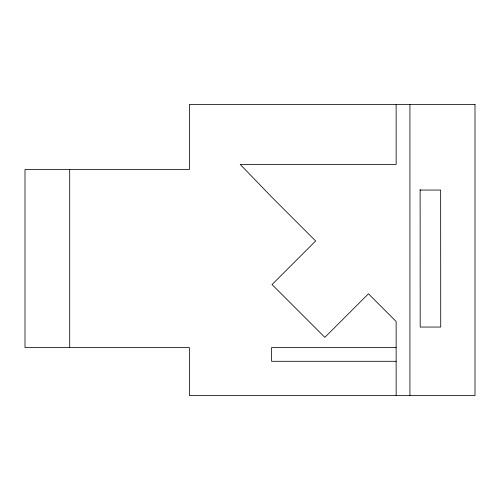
<?xml version="1.0" encoding="UTF-8"?>
<svg xmlns="http://www.w3.org/2000/svg" width="500" height="500" viewBox="0 0 500 500"><rect width="100%" height="100%" fill="white"/><g stroke="black" fill="none" stroke-linecap="round" stroke-linejoin="round"><path stroke-width="0.75" d="M420.125 190.05L440.65 190.05L440.725 327.056L420.188 327.056L420.125 189.519M396.138 347.6L271.575 347.6L271.575 361.3L396.138 361.3M409.931 104.45L409.931 395.55M396.138 104.45L396.138 164.412L240.212 164.412L271.575 196.919L315.631 240.975L272.044 284.562L324.85 337.369L368.438 293.781L396.138 321.481L396.138 395.55M69.694 169.519L69.694 347.6M475 104.45L189.381 104.45L189.381 169.519L25 169.519L25 347.6L189.381 347.6L189.381 395.55L475 395.55L475 104.45"/></g></svg>
